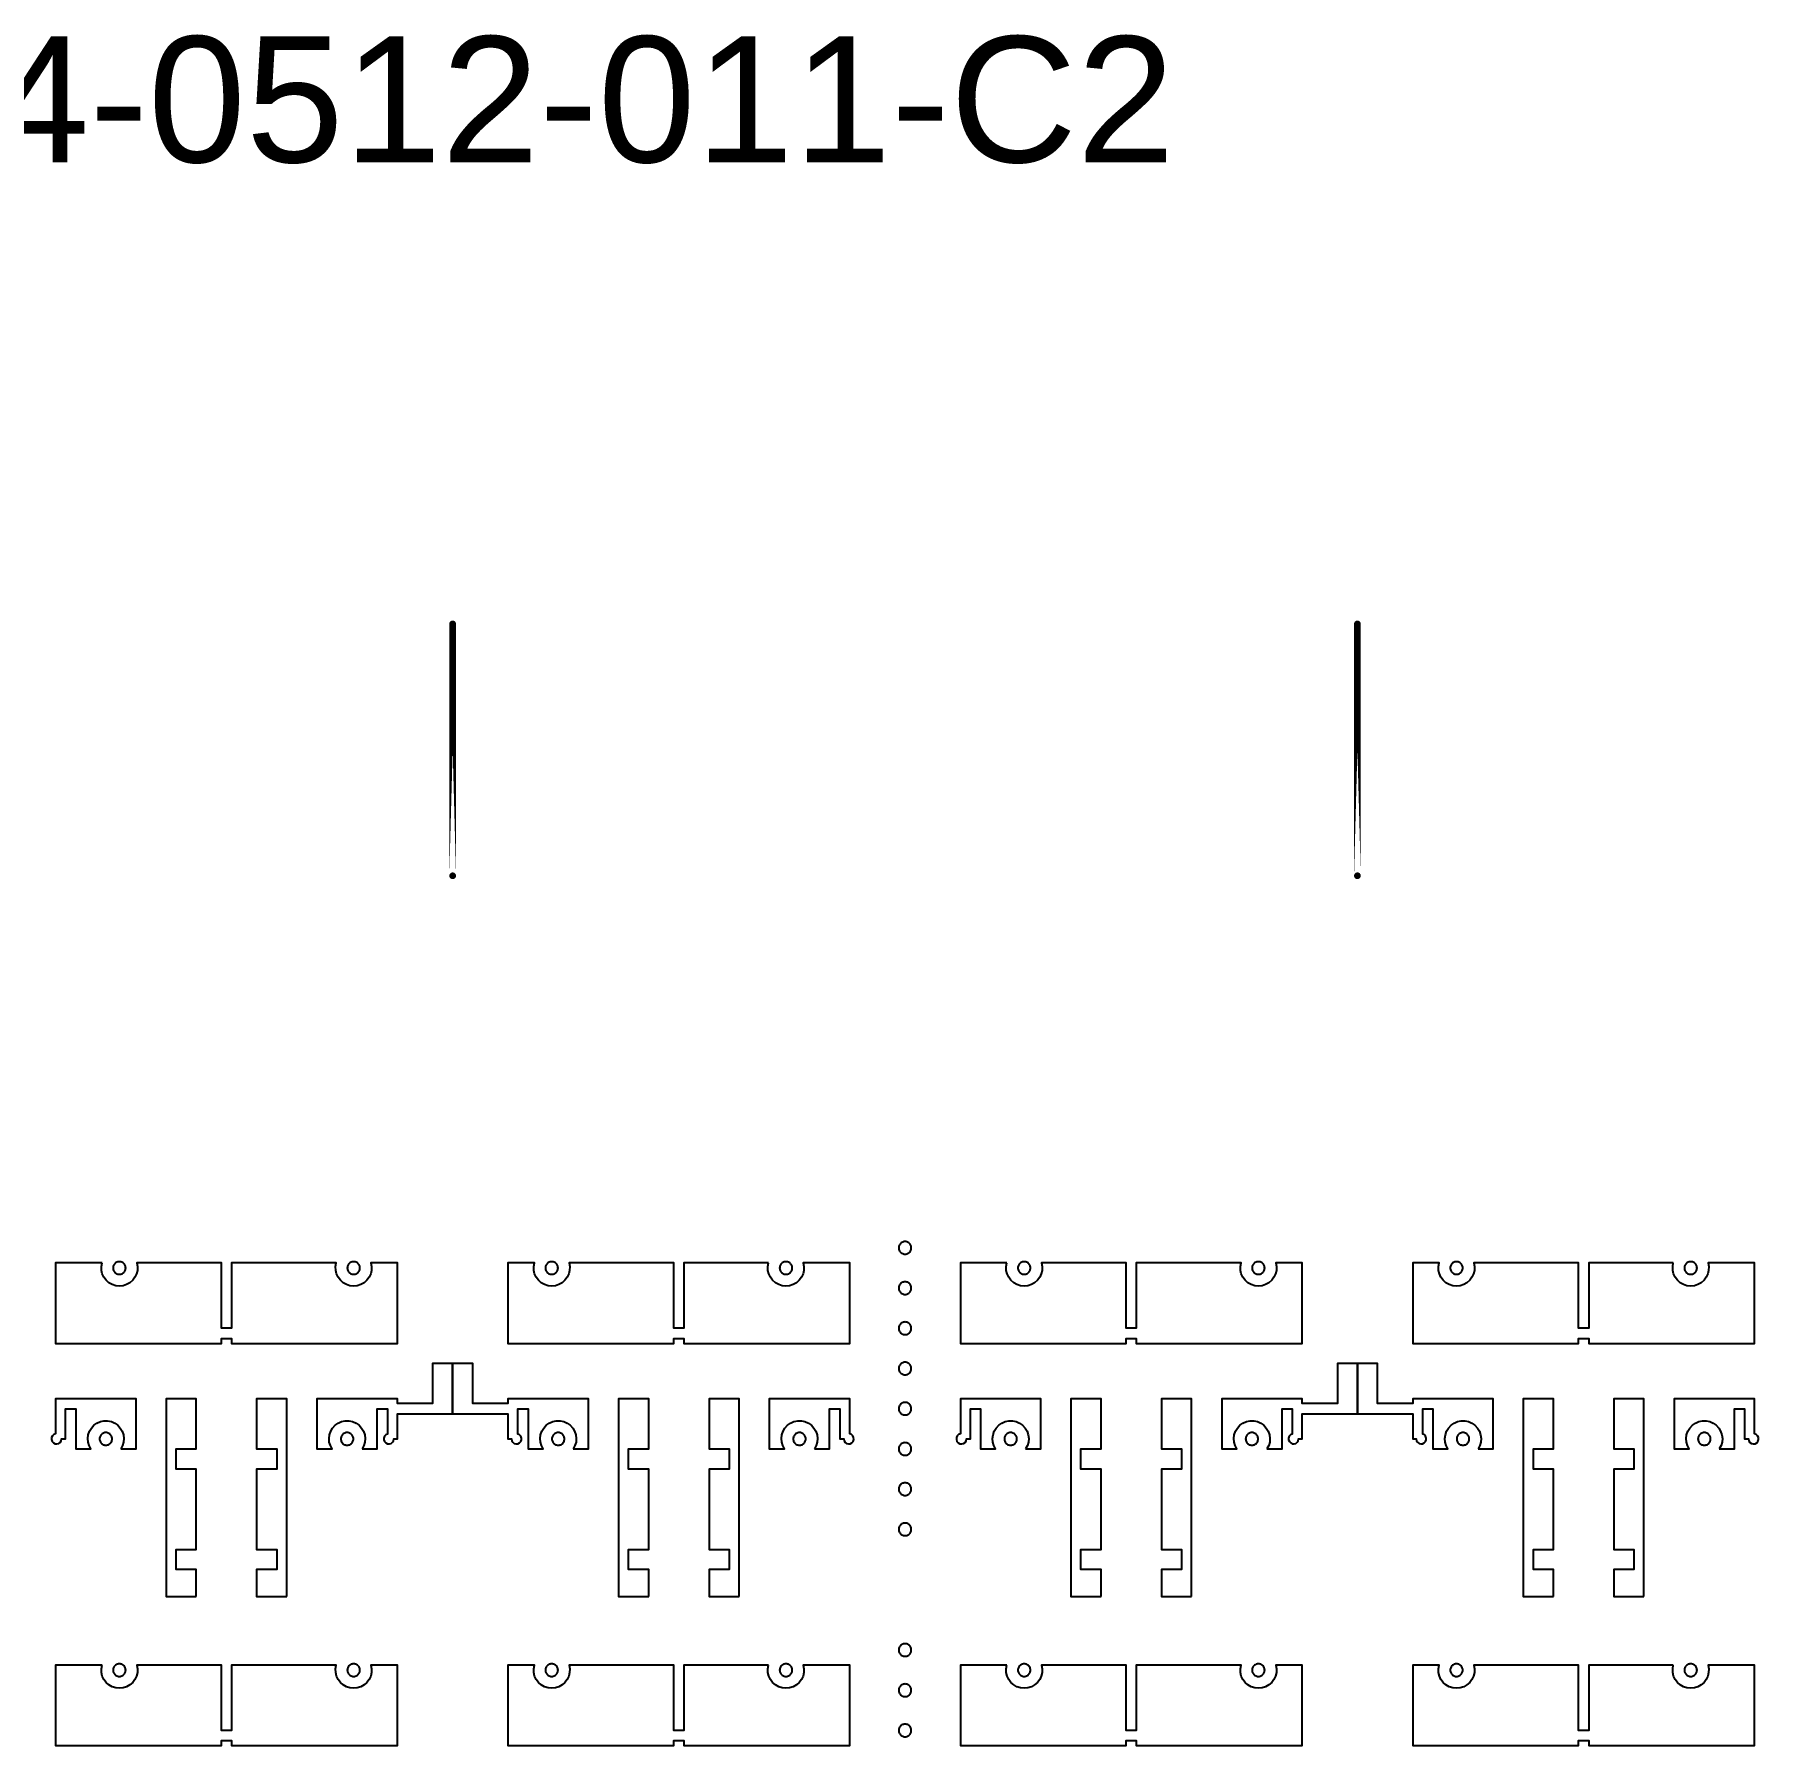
# Model space of a CAD drawing. Extents: x -100 to 100, y -100 to 100.
# Drawn here: x -4.98 to 15.56, y 50.84 to 71.22 of the extents above; entities that cross this region are included whole.
import ezdxf

# ---------------------------------------------------------------- set-up
doc = ezdxf.new("R2010")
doc.units = 0
doc.layers.get('0').update_dxf_attribs({"linetype": 'continuous'})
doc.layers.add('C2', color=7, linetype='continuous')
doc.styles.get("Standard").update_dxf_attribs({"font": 'ARIAL.TTF'})

# ---------------------------------------------------------------- blocks, each defined once
blk = doc.blocks.new('LDI_XFL94-0512-011_C2_B1')
at = {"layer": 'C2'}
for points in [[(5.389, -53.338), (5.379, -53.339), (5.37, -53.341), (5.361, -53.344), (5.352, -53.348), (5.344, -53.354), (5.336, -53.36), (5.33, -53.368), (5.324, -53.376), (5.32, -53.384), (5.317, -53.394), (5.315, -53.403), (5.314, -53.413), (5.315, -53.423), (5.317, -53.433), (5.32, -53.442), (5.324, -53.451), (5.33, -53.459), (5.336, -53.466), (5.344, -53.473), (5.352, -53.478), (5.361, -53.482), (5.37, -53.486), (5.379, -53.488), (5.389, -53.488), (5.399, -53.488), (5.409, -53.486), (5.418, -53.482), (5.427, -53.478), (5.435, -53.473), (5.442, -53.466), (5.449, -53.459), (5.454, -53.451), (5.459, -53.442), (5.462, -53.433), (5.464, -53.423), (5.464, -53.413), (5.464, -53.403), (5.462, -53.394), (5.459, -53.384), (5.454, -53.376), (5.449, -53.368), (5.442, -53.36), (5.435, -53.354), (5.427, -53.348), (5.418, -53.344), (5.409, -53.341), (5.399, -53.339), (5.389, -53.338)], [(-4.177, -53.593), (-4.731, -53.593), (-4.731, -54.551), (-2.754, -54.551), (-2.754, -54.491), (-2.635, -54.491), (-2.635, -54.551), (-0.659, -54.551), (-0.659, -53.593), (-0.973, -53.593), (-0.965, -53.636), (-0.966, -53.681), (-0.976, -53.724), (-0.995, -53.764), (-1.022, -53.799), (-1.055, -53.828), (-1.093, -53.85), (-1.136, -53.864), (-1.18, -53.868), (-1.224, -53.864), (-1.266, -53.85), (-1.304, -53.828), (-1.338, -53.799), (-1.364, -53.764), (-1.383, -53.724), (-1.393, -53.681), (-1.395, -53.636), (-1.387, -53.593), (-2.635, -53.593), (-2.635, -54.371), (-2.754, -54.371), (-2.754, -53.593), (-3.763, -53.593), (-3.755, -53.636), (-3.756, -53.681), (-3.767, -53.724), (-3.785, -53.764), (-3.812, -53.799), (-3.845, -53.828), (-3.884, -53.85), (-3.926, -53.864), (-3.97, -53.868), (-4.014, -53.864), (-4.056, -53.85), (-4.095, -53.828), (-4.128, -53.799), (-4.155, -53.764), (-4.174, -53.724), (-4.184, -53.681), (-4.185, -53.636), (-4.177, -53.593)], [(-3.97, -53.578), (-3.98, -53.578), (-3.989, -53.58), (-3.999, -53.583), (-4.008, -53.588), (-4.016, -53.593), (-4.023, -53.6), (-4.03, -53.607), (-4.035, -53.615), (-4.039, -53.624), (-4.043, -53.633), (-4.044, -53.643), (-4.045, -53.653), (-4.044, -53.662), (-4.043, -53.672), (-4.039, -53.681), (-4.035, -53.69), (-4.03, -53.698), (-4.023, -53.706), (-4.016, -53.712), (-4.008, -53.718), (-3.999, -53.722), (-3.989, -53.725), (-3.98, -53.727), (-3.97, -53.728), (-3.96, -53.727), (-3.951, -53.725), (-3.941, -53.722), (-3.933, -53.718), (-3.924, -53.712), (-3.917, -53.706), (-3.911, -53.698), (-3.905, -53.69), (-3.901, -53.681), (-3.898, -53.672), (-3.896, -53.662), (-3.895, -53.653), (-3.896, -53.643), (-3.898, -53.633), (-3.901, -53.624), (-3.905, -53.615), (-3.911, -53.607), (-3.917, -53.6), (-3.924, -53.593), (-3.933, -53.588), (-3.941, -53.583), (-3.951, -53.58), (-3.96, -53.578), (-3.97, -53.578)], [(-1.18, -53.578), (-1.189, -53.578), (-1.199, -53.58), (-1.208, -53.583), (-1.217, -53.588), (-1.225, -53.593), (-1.233, -53.6), (-1.239, -53.607), (-1.245, -53.615), (-1.249, -53.624), (-1.252, -53.633), (-1.254, -53.643), (-1.255, -53.653), (-1.254, -53.662), (-1.252, -53.672), (-1.249, -53.681), (-1.245, -53.69), (-1.239, -53.698), (-1.233, -53.706), (-1.225, -53.712), (-1.217, -53.718), (-1.208, -53.722), (-1.199, -53.725), (-1.189, -53.727), (-1.18, -53.728), (-1.17, -53.727), (-1.16, -53.725), (-1.151, -53.722), (-1.142, -53.718), (-1.134, -53.712), (-1.127, -53.706), (-1.12, -53.698), (-1.115, -53.69), (-1.11, -53.681), (-1.107, -53.672), (-1.105, -53.662), (-1.105, -53.653), (-1.105, -53.643), (-1.107, -53.633), (-1.11, -53.624), (-1.115, -53.615), (-1.12, -53.607), (-1.127, -53.6), (-1.134, -53.593), (-1.142, -53.588), (-1.151, -53.583), (-1.16, -53.58), (-1.17, -53.578), (-1.18, -53.578)], [(3.763, -53.593), (2.754, -53.593), (2.754, -54.371), (2.635, -54.371), (2.635, -53.593), (1.387, -53.593), (1.395, -53.636), (1.393, -53.681), (1.383, -53.724), (1.364, -53.764), (1.338, -53.799), (1.304, -53.828), (1.266, -53.85), (1.224, -53.864), (1.18, -53.868), (1.136, -53.864), (1.093, -53.85), (1.055, -53.828), (1.022, -53.799), (0.995, -53.764), (0.976, -53.724), (0.966, -53.681), (0.965, -53.636), (0.973, -53.593), (0.659, -53.593), (0.659, -54.551), (2.635, -54.551), (2.635, -54.491), (2.754, -54.491), (2.754, -54.551), (4.731, -54.551), (4.731, -53.593), (4.177, -53.593), (4.185, -53.636), (4.184, -53.681), (4.174, -53.724), (4.155, -53.764), (4.128, -53.799), (4.095, -53.828), (4.056, -53.85), (4.014, -53.864), (3.97, -53.868), (3.926, -53.864), (3.884, -53.85), (3.845, -53.828), (3.812, -53.799), (3.785, -53.764), (3.767, -53.724), (3.756, -53.681), (3.755, -53.636), (3.763, -53.593)], [(1.18, -53.578), (1.17, -53.578), (1.16, -53.58), (1.151, -53.583), (1.142, -53.588), (1.134, -53.593), (1.127, -53.6), (1.12, -53.607), (1.115, -53.615), (1.11, -53.624), (1.107, -53.633), (1.105, -53.643), (1.105, -53.653), (1.105, -53.662), (1.107, -53.672), (1.11, -53.681), (1.115, -53.69), (1.12, -53.698), (1.127, -53.706), (1.134, -53.712), (1.142, -53.718), (1.151, -53.722), (1.16, -53.725), (1.17, -53.727), (1.18, -53.728), (1.189, -53.727), (1.199, -53.725), (1.208, -53.722), (1.217, -53.718), (1.225, -53.712), (1.233, -53.706), (1.239, -53.698), (1.245, -53.69), (1.249, -53.681), (1.252, -53.672), (1.254, -53.662), (1.255, -53.653), (1.254, -53.643), (1.252, -53.633), (1.249, -53.624), (1.245, -53.615), (1.239, -53.607), (1.233, -53.6), (1.225, -53.593), (1.217, -53.588), (1.208, -53.583), (1.199, -53.58), (1.189, -53.578), (1.18, -53.578)], [(3.97, -53.578), (3.96, -53.578), (3.951, -53.58), (3.941, -53.583), (3.933, -53.588), (3.924, -53.593), (3.917, -53.6), (3.911, -53.607), (3.905, -53.615), (3.901, -53.624), (3.898, -53.633), (3.896, -53.643), (3.895, -53.653), (3.896, -53.662), (3.898, -53.672), (3.901, -53.681), (3.905, -53.69), (3.911, -53.698), (3.917, -53.706), (3.924, -53.712), (3.933, -53.718), (3.941, -53.722), (3.951, -53.725), (3.96, -53.727), (3.97, -53.728), (3.98, -53.727), (3.989, -53.725), (3.999, -53.722), (4.008, -53.718), (4.016, -53.712), (4.023, -53.706), (4.03, -53.698), (4.035, -53.69), (4.039, -53.681), (4.043, -53.672), (4.044, -53.662), (4.045, -53.653), (4.044, -53.643), (4.043, -53.633), (4.039, -53.624), (4.035, -53.615), (4.03, -53.607), (4.023, -53.6), (4.016, -53.593), (4.008, -53.588), (3.999, -53.583), (3.989, -53.58), (3.98, -53.578), (3.97, -53.578)], [(6.601, -53.593), (6.048, -53.593), (6.048, -54.551), (8.024, -54.551), (8.024, -54.491), (8.144, -54.491), (8.144, -54.551), (10.12, -54.551), (10.12, -53.593), (9.806, -53.593), (9.814, -53.636), (9.813, -53.681), (9.802, -53.724), (9.784, -53.764), (9.757, -53.799), (9.724, -53.828), (9.685, -53.85), (9.643, -53.864), (9.599, -53.868), (9.555, -53.864), (9.513, -53.85), (9.474, -53.828), (9.441, -53.799), (9.414, -53.764), (9.395, -53.724), (9.385, -53.681), (9.384, -53.636), (9.392, -53.593), (8.144, -53.593), (8.144, -54.371), (8.024, -54.371), (8.024, -53.593), (7.015, -53.593), (7.023, -53.636), (7.022, -53.681), (7.012, -53.724), (6.993, -53.764), (6.966, -53.799), (6.933, -53.828), (6.895, -53.85), (6.852, -53.864), (6.808, -53.868), (6.764, -53.864), (6.722, -53.85), (6.684, -53.828), (6.65, -53.799), (6.624, -53.764), (6.605, -53.724), (6.595, -53.681), (6.593, -53.636), (6.601, -53.593)], [(6.808, -53.578), (6.799, -53.578), (6.789, -53.58), (6.78, -53.583), (6.771, -53.588), (6.763, -53.593), (6.755, -53.6), (6.749, -53.607), (6.743, -53.615), (6.739, -53.624), (6.736, -53.633), (6.734, -53.643), (6.733, -53.653), (6.734, -53.662), (6.736, -53.672), (6.739, -53.681), (6.743, -53.69), (6.749, -53.698), (6.755, -53.706), (6.763, -53.712), (6.771, -53.718), (6.78, -53.722), (6.789, -53.725), (6.799, -53.727), (6.808, -53.728), (6.818, -53.727), (6.828, -53.725), (6.837, -53.722), (6.846, -53.718), (6.854, -53.712), (6.861, -53.706), (6.868, -53.698), (6.873, -53.69), (6.878, -53.681), (6.881, -53.672), (6.883, -53.662), (6.883, -53.653), (6.883, -53.643), (6.881, -53.633), (6.878, -53.624), (6.873, -53.615), (6.868, -53.607), (6.861, -53.6), (6.854, -53.593), (6.846, -53.588), (6.837, -53.583), (6.828, -53.58), (6.818, -53.578), (6.808, -53.578)], [(9.599, -53.578), (9.589, -53.578), (9.579, -53.58), (9.57, -53.583), (9.561, -53.588), (9.553, -53.593), (9.546, -53.6), (9.539, -53.607), (9.534, -53.615), (9.53, -53.624), (9.526, -53.633), (9.524, -53.643), (9.524, -53.653), (9.524, -53.662), (9.526, -53.672), (9.53, -53.681), (9.534, -53.69), (9.539, -53.698), (9.546, -53.706), (9.553, -53.712), (9.561, -53.718), (9.57, -53.722), (9.579, -53.725), (9.589, -53.727), (9.599, -53.728), (9.609, -53.727), (9.618, -53.725), (9.628, -53.722), (9.636, -53.718), (9.644, -53.712), (9.652, -53.706), (9.658, -53.698), (9.664, -53.69), (9.668, -53.681), (9.671, -53.672), (9.673, -53.662), (9.674, -53.653), (9.673, -53.643), (9.671, -53.633), (9.668, -53.624), (9.664, -53.615), (9.658, -53.607), (9.652, -53.6), (9.644, -53.593), (9.636, -53.588), (9.628, -53.583), (9.618, -53.58), (9.609, -53.578), (9.599, -53.578)], [(14.541, -53.593), (13.533, -53.593), (13.533, -54.371), (13.413, -54.371), (13.413, -53.593), (12.165, -53.593), (12.173, -53.636), (12.172, -53.681), (12.162, -53.724), (12.143, -53.764), (12.116, -53.799), (12.083, -53.828), (12.044, -53.85), (12.002, -53.864), (11.958, -53.868), (11.914, -53.864), (11.872, -53.85), (11.833, -53.828), (11.8, -53.799), (11.773, -53.764), (11.755, -53.724), (11.744, -53.681), (11.743, -53.636), (11.751, -53.593), (11.437, -53.593), (11.437, -54.551), (13.413, -54.551), (13.413, -54.491), (13.533, -54.491), (13.533, -54.551), (15.509, -54.551), (15.509, -53.593), (14.956, -53.593), (14.963, -53.636), (14.962, -53.681), (14.952, -53.724), (14.933, -53.764), (14.907, -53.799), (14.873, -53.828), (14.835, -53.85), (14.793, -53.864), (14.749, -53.868), (14.704, -53.864), (14.662, -53.85), (14.624, -53.828), (14.59, -53.799), (14.564, -53.764), (14.545, -53.724), (14.535, -53.681), (14.534, -53.636), (14.541, -53.593)], [(11.958, -53.578), (11.948, -53.578), (11.939, -53.58), (11.929, -53.583), (11.921, -53.588), (11.912, -53.593), (11.905, -53.6), (11.899, -53.607), (11.893, -53.615), (11.889, -53.624), (11.886, -53.633), (11.884, -53.643), (11.883, -53.653), (11.884, -53.662), (11.886, -53.672), (11.889, -53.681), (11.893, -53.69), (11.899, -53.698), (11.905, -53.706), (11.912, -53.712), (11.921, -53.718), (11.929, -53.722), (11.939, -53.725), (11.948, -53.727), (11.958, -53.728), (11.968, -53.727), (11.977, -53.725), (11.987, -53.722), (11.996, -53.718), (12.004, -53.712), (12.011, -53.706), (12.018, -53.698), (12.023, -53.69), (12.027, -53.681), (12.031, -53.672), (12.032, -53.662), (12.033, -53.653), (12.032, -53.643), (12.031, -53.633), (12.027, -53.624), (12.023, -53.615), (12.018, -53.607), (12.011, -53.6), (12.004, -53.593), (11.996, -53.588), (11.987, -53.583), (11.977, -53.58), (11.968, -53.578), (11.958, -53.578)], [(14.749, -53.578), (14.739, -53.578), (14.729, -53.58), (14.72, -53.583), (14.711, -53.588), (14.703, -53.593), (14.695, -53.6), (14.689, -53.607), (14.684, -53.615), (14.679, -53.624), (14.676, -53.633), (14.674, -53.643), (14.674, -53.653), (14.674, -53.662), (14.676, -53.672), (14.679, -53.681), (14.684, -53.69), (14.689, -53.698), (14.695, -53.706), (14.703, -53.712), (14.711, -53.718), (14.72, -53.722), (14.729, -53.725), (14.739, -53.727), (14.749, -53.728), (14.758, -53.727), (14.768, -53.725), (14.777, -53.722), (14.786, -53.718), (14.794, -53.712), (14.802, -53.706), (14.808, -53.698), (14.813, -53.69), (14.818, -53.681), (14.821, -53.672), (14.823, -53.662), (14.824, -53.653), (14.823, -53.643), (14.821, -53.633), (14.818, -53.624), (14.813, -53.615), (14.808, -53.607), (14.802, -53.6), (14.794, -53.593), (14.786, -53.588), (14.777, -53.583), (14.768, -53.58), (14.758, -53.578), (14.749, -53.578)], [(5.389, -53.817), (5.379, -53.818), (5.37, -53.82), (5.361, -53.823), (5.352, -53.827), (5.344, -53.833), (5.336, -53.839), (5.33, -53.847), (5.324, -53.855), (5.32, -53.864), (5.317, -53.873), (5.315, -53.882), (5.314, -53.892), (5.315, -53.902), (5.317, -53.912), (5.32, -53.921), (5.324, -53.93), (5.33, -53.938), (5.336, -53.945), (5.344, -53.952), (5.352, -53.957), (5.361, -53.962), (5.37, -53.965), (5.379, -53.967), (5.389, -53.967), (5.399, -53.967), (5.409, -53.965), (5.418, -53.962), (5.427, -53.957), (5.435, -53.952), (5.442, -53.945), (5.449, -53.938), (5.454, -53.93), (5.459, -53.921), (5.462, -53.912), (5.464, -53.902), (5.464, -53.892), (5.464, -53.882), (5.462, -53.873), (5.459, -53.864), (5.454, -53.855), (5.449, -53.847), (5.442, -53.839), (5.435, -53.833), (5.427, -53.827), (5.418, -53.823), (5.409, -53.82), (5.399, -53.818), (5.389, -53.817)], [(5.389, -54.296), (5.379, -54.297), (5.37, -54.299), (5.361, -54.302), (5.352, -54.306), (5.344, -54.312), (5.336, -54.318), (5.33, -54.326), (5.324, -54.334), (5.32, -54.343), (5.317, -54.352), (5.315, -54.361), (5.314, -54.371), (5.315, -54.381), (5.317, -54.391), (5.32, -54.4), (5.324, -54.409), (5.33, -54.417), (5.336, -54.424), (5.344, -54.431), (5.352, -54.436), (5.361, -54.441), (5.37, -54.444), (5.379, -54.446), (5.389, -54.446), (5.399, -54.446), (5.409, -54.444), (5.418, -54.441), (5.427, -54.436), (5.435, -54.431), (5.442, -54.424), (5.449, -54.417), (5.454, -54.409), (5.459, -54.4), (5.462, -54.391), (5.464, -54.381), (5.464, -54.371), (5.464, -54.361), (5.462, -54.352), (5.459, -54.343), (5.454, -54.334), (5.449, -54.326), (5.442, -54.318), (5.435, -54.312), (5.427, -54.306), (5.418, -54.302), (5.409, -54.299), (5.399, -54.297), (5.389, -54.296)], [(-1.078, -55.808), (-0.898, -55.808), (-0.898, -55.329), (-0.778, -55.329), (-0.778, -55.632), (-0.798, -55.642), (-0.812, -55.658), (-0.82, -55.679), (-0.819, -55.701), (-0.811, -55.721), (-0.796, -55.737), (-0.776, -55.746), (-0.754, -55.748), (-0.733, -55.742), (-0.716, -55.729), (-0.705, -55.71), (-0.701, -55.689), (-0.659, -55.689), (-0.659, -55.389), (0, -55.389), (0, -54.79), (-0.24, -54.79), (-0.24, -55.269), (-0.659, -55.269), (-0.659, -55.21), (-1.617, -55.21), (-1.617, -55.808), (-1.437, -55.808), (-1.457, -55.769), (-1.47, -55.727), (-1.473, -55.683), (-1.467, -55.639), (-1.453, -55.597), (-1.43, -55.559), (-1.4, -55.527), (-1.364, -55.501), (-1.323, -55.483), (-1.28, -55.474), (-1.235, -55.474), (-1.192, -55.483), (-1.151, -55.501), (-1.115, -55.527), (-1.085, -55.559), (-1.062, -55.597), (-1.048, -55.639), (-1.042, -55.683), (-1.045, -55.727), (-1.058, -55.769), (-1.078, -55.808)], [(1.437, -55.808), (1.617, -55.808), (1.617, -55.21), (0.659, -55.21), (0.659, -55.269), (0.24, -55.269), (0.24, -54.79), (0, -54.79), (0, -55.389), (0.659, -55.389), (0.659, -55.689), (0.701, -55.689), (0.705, -55.71), (0.716, -55.729), (0.733, -55.742), (0.754, -55.748), (0.776, -55.746), (0.796, -55.737), (0.811, -55.721), (0.819, -55.701), (0.82, -55.679), (0.812, -55.658), (0.798, -55.642), (0.778, -55.632), (0.778, -55.329), (0.898, -55.329), (0.898, -55.808), (1.078, -55.808), (1.058, -55.769), (1.045, -55.727), (1.042, -55.683), (1.048, -55.639), (1.062, -55.597), (1.085, -55.559), (1.115, -55.527), (1.151, -55.501), (1.192, -55.483), (1.235, -55.474), (1.28, -55.474), (1.323, -55.483), (1.364, -55.501), (1.4, -55.527), (1.43, -55.559), (1.453, -55.597), (1.467, -55.639), (1.473, -55.683), (1.47, -55.727), (1.457, -55.769), (1.437, -55.808)], [(5.389, -54.775), (5.379, -54.776), (5.37, -54.778), (5.361, -54.781), (5.352, -54.785), (5.344, -54.791), (5.336, -54.797), (5.33, -54.805), (5.324, -54.813), (5.32, -54.822), (5.317, -54.831), (5.315, -54.841), (5.314, -54.85), (5.315, -54.86), (5.317, -54.87), (5.32, -54.879), (5.324, -54.888), (5.33, -54.896), (5.336, -54.903), (5.344, -54.91), (5.352, -54.915), (5.361, -54.92), (5.37, -54.923), (5.379, -54.925), (5.389, -54.925), (5.399, -54.925), (5.409, -54.923), (5.418, -54.92), (5.427, -54.915), (5.435, -54.91), (5.442, -54.903), (5.449, -54.896), (5.454, -54.888), (5.459, -54.879), (5.462, -54.87), (5.464, -54.86), (5.464, -54.85), (5.464, -54.841), (5.462, -54.831), (5.459, -54.822), (5.454, -54.813), (5.449, -54.805), (5.442, -54.797), (5.435, -54.791), (5.427, -54.785), (5.418, -54.781), (5.409, -54.778), (5.399, -54.776), (5.389, -54.775)], [(9.7, -55.808), (9.88, -55.808), (9.88, -55.329), (10, -55.329), (10, -55.632), (9.981, -55.642), (9.966, -55.658), (9.959, -55.679), (9.959, -55.701), (9.968, -55.721), (9.983, -55.737), (10.002, -55.746), (10.024, -55.748), (10.045, -55.742), (10.062, -55.729), (10.074, -55.71), (10.078, -55.689), (10.12, -55.689), (10.12, -55.389), (10.778, -55.389), (10.778, -54.79), (10.539, -54.79), (10.539, -55.269), (10.12, -55.269), (10.12, -55.21), (9.162, -55.21), (9.162, -55.808), (9.342, -55.808), (9.321, -55.769), (9.309, -55.727), (9.305, -55.683), (9.311, -55.639), (9.326, -55.597), (9.349, -55.559), (9.379, -55.527), (9.415, -55.501), (9.455, -55.483), (9.499, -55.474), (9.543, -55.474), (9.586, -55.483), (9.627, -55.501), (9.663, -55.527), (9.693, -55.559), (9.716, -55.597), (9.731, -55.639), (9.736, -55.683), (9.733, -55.727), (9.721, -55.769), (9.7, -55.808)], [(12.215, -55.808), (12.395, -55.808), (12.395, -55.21), (11.437, -55.21), (11.437, -55.269), (11.018, -55.269), (11.018, -54.79), (10.778, -54.79), (10.778, -55.389), (11.437, -55.389), (11.437, -55.689), (11.479, -55.689), (11.483, -55.71), (11.494, -55.729), (11.512, -55.742), (11.533, -55.748), (11.555, -55.746), (11.574, -55.737), (11.589, -55.721), (11.598, -55.701), (11.598, -55.679), (11.591, -55.658), (11.576, -55.642), (11.557, -55.632), (11.557, -55.329), (11.677, -55.329), (11.677, -55.808), (11.857, -55.808), (11.836, -55.769), (11.824, -55.727), (11.82, -55.683), (11.826, -55.639), (11.841, -55.597), (11.864, -55.559), (11.894, -55.527), (11.93, -55.501), (11.97, -55.483), (12.014, -55.474), (12.058, -55.474), (12.101, -55.483), (12.142, -55.501), (12.178, -55.527), (12.208, -55.559), (12.231, -55.597), (12.246, -55.639), (12.251, -55.683), (12.248, -55.727), (12.236, -55.769), (12.215, -55.808)], [(-3.952, -55.808), (-3.772, -55.808), (-3.772, -55.21), (-4.731, -55.21), (-4.731, -55.63), (-4.751, -55.638), (-4.767, -55.654), (-4.777, -55.674), (-4.778, -55.697), (-4.771, -55.718), (-4.756, -55.735), (-4.737, -55.746), (-4.715, -55.748), (-4.693, -55.743), (-4.675, -55.73), (-4.663, -55.711), (-4.659, -55.689), (-4.611, -55.689), (-4.611, -55.329), (-4.491, -55.329), (-4.491, -55.808), (-4.311, -55.808), (-4.332, -55.769), (-4.344, -55.727), (-4.347, -55.683), (-4.341, -55.639), (-4.327, -55.597), (-4.304, -55.559), (-4.274, -55.527), (-4.238, -55.501), (-4.197, -55.483), (-4.154, -55.474), (-4.11, -55.474), (-4.066, -55.483), (-4.026, -55.501), (-3.99, -55.527), (-3.959, -55.559), (-3.937, -55.597), (-3.922, -55.639), (-3.916, -55.683), (-3.92, -55.727), (-3.932, -55.769), (-3.952, -55.808)], [(-3.054, -57.565), (-3.054, -57.246), (-3.293, -57.246), (-3.293, -57.006), (-3.054, -57.006), (-3.054, -56.048), (-3.293, -56.048), (-3.293, -55.808), (-3.054, -55.808), (-3.054, -55.21), (-3.413, -55.21), (-3.413, -57.565), (-3.054, -57.565)], [(-1.976, -57.565), (-1.976, -55.21), (-2.335, -55.21), (-2.335, -55.808), (-2.096, -55.808), (-2.096, -56.048), (-2.335, -56.048), (-2.335, -57.006), (-2.096, -57.006), (-2.096, -57.246), (-2.335, -57.246), (-2.335, -57.565), (-1.976, -57.565)], [(2.335, -57.565), (2.335, -57.246), (2.096, -57.246), (2.096, -57.006), (2.335, -57.006), (2.335, -56.048), (2.096, -56.048), (2.096, -55.808), (2.335, -55.808), (2.335, -55.21), (1.976, -55.21), (1.976, -57.565), (2.335, -57.565)], [(3.413, -57.565), (3.413, -55.21), (3.054, -55.21), (3.054, -55.808), (3.293, -55.808), (3.293, -56.048), (3.054, -56.048), (3.054, -57.006), (3.293, -57.006), (3.293, -57.246), (3.054, -57.246), (3.054, -57.565), (3.413, -57.565)], [(4.311, -55.808), (4.491, -55.808), (4.491, -55.329), (4.611, -55.329), (4.611, -55.689), (4.659, -55.689), (4.663, -55.711), (4.675, -55.73), (4.693, -55.743), (4.715, -55.748), (4.737, -55.746), (4.756, -55.735), (4.771, -55.718), (4.778, -55.697), (4.777, -55.674), (4.767, -55.654), (4.751, -55.638), (4.731, -55.63), (4.731, -55.21), (3.772, -55.21), (3.772, -55.808), (3.952, -55.808), (3.932, -55.769), (3.92, -55.727), (3.916, -55.683), (3.922, -55.639), (3.937, -55.597), (3.959, -55.559), (3.99, -55.527), (4.026, -55.501), (4.066, -55.483), (4.11, -55.474), (4.154, -55.474), (4.197, -55.483), (4.238, -55.501), (4.274, -55.527), (4.304, -55.559), (4.327, -55.597), (4.341, -55.639), (4.347, -55.683), (4.344, -55.727), (4.332, -55.769), (4.311, -55.808)], [(6.826, -55.808), (7.006, -55.808), (7.006, -55.21), (6.048, -55.21), (6.048, -55.63), (6.027, -55.638), (6.011, -55.654), (6.002, -55.674), (6.001, -55.697), (6.008, -55.718), (6.022, -55.735), (6.042, -55.746), (6.064, -55.748), (6.086, -55.743), (6.104, -55.73), (6.116, -55.711), (6.12, -55.689), (6.168, -55.689), (6.168, -55.329), (6.287, -55.329), (6.287, -55.808), (6.467, -55.808), (6.447, -55.769), (6.435, -55.727), (6.431, -55.683), (6.437, -55.639), (6.452, -55.597), (6.474, -55.559), (6.505, -55.527), (6.541, -55.501), (6.581, -55.483), (6.625, -55.474), (6.669, -55.474), (6.712, -55.483), (6.753, -55.501), (6.789, -55.527), (6.819, -55.559), (6.842, -55.597), (6.856, -55.639), (6.862, -55.683), (6.859, -55.727), (6.847, -55.769), (6.826, -55.808)], [(7.725, -57.565), (7.725, -57.246), (7.485, -57.246), (7.485, -57.006), (7.725, -57.006), (7.725, -56.048), (7.485, -56.048), (7.485, -55.808), (7.725, -55.808), (7.725, -55.21), (7.365, -55.21), (7.365, -57.565), (7.725, -57.565)], [(8.802, -57.565), (8.802, -55.21), (8.443, -55.21), (8.443, -55.808), (8.683, -55.808), (8.683, -56.048), (8.443, -56.048), (8.443, -57.006), (8.683, -57.006), (8.683, -57.246), (8.443, -57.246), (8.443, -57.565), (8.802, -57.565)], [(13.114, -57.565), (13.114, -57.246), (12.874, -57.246), (12.874, -57.006), (13.114, -57.006), (13.114, -56.048), (12.874, -56.048), (12.874, -55.808), (13.114, -55.808), (13.114, -55.21), (12.754, -55.21), (12.754, -57.565), (13.114, -57.565)], [(14.192, -57.565), (14.192, -55.21), (13.832, -55.21), (13.832, -55.808), (14.072, -55.808), (14.072, -56.048), (13.832, -56.048), (13.832, -57.006), (14.072, -57.006), (14.072, -57.246), (13.832, -57.246), (13.832, -57.565), (14.192, -57.565)], [(15.089, -55.808), (15.269, -55.808), (15.269, -55.329), (15.389, -55.329), (15.389, -55.689), (15.437, -55.689), (15.441, -55.711), (15.453, -55.73), (15.471, -55.743), (15.493, -55.748), (15.515, -55.746), (15.535, -55.735), (15.549, -55.718), (15.556, -55.697), (15.555, -55.674), (15.546, -55.654), (15.53, -55.638), (15.509, -55.63), (15.509, -55.21), (14.551, -55.21), (14.551, -55.808), (14.731, -55.808), (14.71, -55.769), (14.698, -55.727), (14.695, -55.683), (14.7, -55.639), (14.715, -55.597), (14.738, -55.559), (14.768, -55.527), (14.804, -55.501), (14.845, -55.483), (14.888, -55.474), (14.932, -55.474), (14.976, -55.483), (15.016, -55.501), (15.052, -55.527), (15.082, -55.559), (15.105, -55.597), (15.12, -55.639), (15.126, -55.683), (15.122, -55.727), (15.11, -55.769), (15.089, -55.808)], [(5.389, -55.254), (5.379, -55.255), (5.37, -55.257), (5.361, -55.26), (5.352, -55.264), (5.344, -55.27), (5.336, -55.276), (5.33, -55.284), (5.324, -55.292), (5.32, -55.301), (5.317, -55.31), (5.315, -55.32), (5.314, -55.329), (5.315, -55.339), (5.317, -55.349), (5.32, -55.358), (5.324, -55.367), (5.33, -55.375), (5.336, -55.382), (5.344, -55.389), (5.352, -55.394), (5.361, -55.399), (5.37, -55.402), (5.379, -55.404), (5.389, -55.404), (5.399, -55.404), (5.409, -55.402), (5.418, -55.399), (5.427, -55.394), (5.435, -55.389), (5.442, -55.382), (5.449, -55.375), (5.454, -55.367), (5.459, -55.358), (5.462, -55.349), (5.464, -55.339), (5.464, -55.329), (5.464, -55.32), (5.462, -55.31), (5.459, -55.301), (5.454, -55.292), (5.449, -55.284), (5.442, -55.276), (5.435, -55.27), (5.427, -55.264), (5.418, -55.26), (5.409, -55.257), (5.399, -55.255), (5.389, -55.254)], [(-4.132, -55.614), (-4.142, -55.614), (-4.151, -55.616), (-4.16, -55.619), (-4.169, -55.624), (-4.177, -55.629), (-4.185, -55.636), (-4.191, -55.643), (-4.197, -55.651), (-4.201, -55.66), (-4.204, -55.669), (-4.206, -55.679), (-4.207, -55.689), (-4.206, -55.698), (-4.204, -55.708), (-4.201, -55.717), (-4.197, -55.726), (-4.191, -55.734), (-4.185, -55.742), (-4.177, -55.748), (-4.169, -55.754), (-4.16, -55.758), (-4.151, -55.761), (-4.142, -55.763), (-4.132, -55.764), (-4.122, -55.763), (-4.112, -55.761), (-4.103, -55.758), (-4.094, -55.754), (-4.086, -55.748), (-4.079, -55.742), (-4.072, -55.734), (-4.067, -55.726), (-4.062, -55.717), (-4.059, -55.708), (-4.057, -55.698), (-4.057, -55.689), (-4.057, -55.679), (-4.059, -55.669), (-4.062, -55.66), (-4.067, -55.651), (-4.072, -55.643), (-4.079, -55.636), (-4.086, -55.629), (-4.094, -55.624), (-4.103, -55.619), (-4.112, -55.616), (-4.122, -55.614), (-4.132, -55.614)], [(-1.257, -55.614), (-1.267, -55.614), (-1.277, -55.616), (-1.286, -55.619), (-1.295, -55.624), (-1.303, -55.629), (-1.311, -55.636), (-1.317, -55.643), (-1.322, -55.651), (-1.327, -55.66), (-1.33, -55.669), (-1.332, -55.679), (-1.332, -55.689), (-1.332, -55.698), (-1.33, -55.708), (-1.327, -55.717), (-1.322, -55.726), (-1.317, -55.734), (-1.311, -55.742), (-1.303, -55.748), (-1.295, -55.754), (-1.286, -55.758), (-1.277, -55.761), (-1.267, -55.763), (-1.257, -55.764), (-1.248, -55.763), (-1.238, -55.761), (-1.229, -55.758), (-1.22, -55.754), (-1.212, -55.748), (-1.204, -55.742), (-1.198, -55.734), (-1.193, -55.726), (-1.188, -55.717), (-1.185, -55.708), (-1.183, -55.698), (-1.182, -55.689), (-1.183, -55.679), (-1.185, -55.669), (-1.188, -55.66), (-1.193, -55.651), (-1.198, -55.643), (-1.204, -55.636), (-1.212, -55.629), (-1.22, -55.624), (-1.229, -55.619), (-1.238, -55.616), (-1.248, -55.614), (-1.257, -55.614)], [(1.257, -55.614), (1.248, -55.614), (1.238, -55.616), (1.229, -55.619), (1.22, -55.624), (1.212, -55.629), (1.204, -55.636), (1.198, -55.643), (1.193, -55.651), (1.188, -55.66), (1.185, -55.669), (1.183, -55.679), (1.182, -55.689), (1.183, -55.698), (1.185, -55.708), (1.188, -55.717), (1.193, -55.726), (1.198, -55.734), (1.204, -55.742), (1.212, -55.748), (1.22, -55.754), (1.229, -55.758), (1.238, -55.761), (1.248, -55.763), (1.257, -55.764), (1.267, -55.763), (1.277, -55.761), (1.286, -55.758), (1.295, -55.754), (1.303, -55.748), (1.311, -55.742), (1.317, -55.734), (1.322, -55.726), (1.327, -55.717), (1.33, -55.708), (1.332, -55.698), (1.332, -55.689), (1.332, -55.679), (1.33, -55.669), (1.327, -55.66), (1.322, -55.651), (1.317, -55.643), (1.311, -55.636), (1.303, -55.629), (1.295, -55.624), (1.286, -55.619), (1.277, -55.616), (1.267, -55.614), (1.257, -55.614)], [(4.132, -55.614), (4.122, -55.614), (4.112, -55.616), (4.103, -55.619), (4.094, -55.624), (4.086, -55.629), (4.079, -55.636), (4.072, -55.643), (4.067, -55.651), (4.062, -55.66), (4.059, -55.669), (4.057, -55.679), (4.057, -55.689), (4.057, -55.698), (4.059, -55.708), (4.062, -55.717), (4.067, -55.726), (4.072, -55.734), (4.079, -55.742), (4.086, -55.748), (4.094, -55.754), (4.103, -55.758), (4.112, -55.761), (4.122, -55.763), (4.132, -55.764), (4.142, -55.763), (4.151, -55.761), (4.16, -55.758), (4.169, -55.754), (4.177, -55.748), (4.185, -55.742), (4.191, -55.734), (4.197, -55.726), (4.201, -55.717), (4.204, -55.708), (4.206, -55.698), (4.207, -55.689), (4.206, -55.679), (4.204, -55.669), (4.201, -55.66), (4.197, -55.651), (4.191, -55.643), (4.185, -55.636), (4.177, -55.629), (4.169, -55.624), (4.16, -55.619), (4.151, -55.616), (4.142, -55.614), (4.132, -55.614)], [(6.647, -55.614), (6.637, -55.614), (6.627, -55.616), (6.618, -55.619), (6.609, -55.624), (6.601, -55.629), (6.594, -55.636), (6.587, -55.643), (6.582, -55.651), (6.577, -55.66), (6.574, -55.669), (6.572, -55.679), (6.572, -55.689), (6.572, -55.698), (6.574, -55.708), (6.577, -55.717), (6.582, -55.726), (6.587, -55.734), (6.594, -55.742), (6.601, -55.748), (6.609, -55.754), (6.618, -55.758), (6.627, -55.761), (6.637, -55.763), (6.647, -55.764), (6.656, -55.763), (6.666, -55.761), (6.675, -55.758), (6.684, -55.754), (6.692, -55.748), (6.7, -55.742), (6.706, -55.734), (6.712, -55.726), (6.716, -55.717), (6.719, -55.708), (6.721, -55.698), (6.722, -55.689), (6.721, -55.679), (6.719, -55.669), (6.716, -55.66), (6.712, -55.651), (6.706, -55.643), (6.7, -55.636), (6.692, -55.629), (6.684, -55.624), (6.675, -55.619), (6.666, -55.616), (6.656, -55.614), (6.647, -55.614)], [(9.521, -55.614), (9.511, -55.614), (9.502, -55.616), (9.492, -55.619), (9.483, -55.624), (9.475, -55.629), (9.468, -55.636), (9.461, -55.643), (9.456, -55.651), (9.452, -55.66), (9.449, -55.669), (9.447, -55.679), (9.446, -55.689), (9.447, -55.698), (9.449, -55.708), (9.452, -55.717), (9.456, -55.726), (9.461, -55.734), (9.468, -55.742), (9.475, -55.748), (9.483, -55.754), (9.492, -55.758), (9.502, -55.761), (9.511, -55.763), (9.521, -55.764), (9.531, -55.763), (9.54, -55.761), (9.55, -55.758), (9.558, -55.754), (9.567, -55.748), (9.574, -55.742), (9.58, -55.734), (9.586, -55.726), (9.59, -55.717), (9.593, -55.708), (9.595, -55.698), (9.596, -55.689), (9.595, -55.679), (9.593, -55.669), (9.59, -55.66), (9.586, -55.651), (9.58, -55.643), (9.574, -55.636), (9.567, -55.629), (9.558, -55.624), (9.55, -55.619), (9.54, -55.616), (9.531, -55.614), (9.521, -55.614)], [(12.036, -55.614), (12.026, -55.614), (12.017, -55.616), (12.007, -55.619), (11.998, -55.624), (11.99, -55.629), (11.983, -55.636), (11.976, -55.643), (11.971, -55.651), (11.967, -55.66), (11.963, -55.669), (11.962, -55.679), (11.961, -55.689), (11.962, -55.698), (11.963, -55.708), (11.967, -55.717), (11.971, -55.726), (11.976, -55.734), (11.983, -55.742), (11.99, -55.748), (11.998, -55.754), (12.007, -55.758), (12.017, -55.761), (12.026, -55.763), (12.036, -55.764), (12.046, -55.763), (12.055, -55.761), (12.065, -55.758), (12.073, -55.754), (12.082, -55.748), (12.089, -55.742), (12.095, -55.734), (12.101, -55.726), (12.105, -55.717), (12.108, -55.708), (12.11, -55.698), (12.111, -55.689), (12.11, -55.679), (12.108, -55.669), (12.105, -55.66), (12.101, -55.651), (12.095, -55.643), (12.089, -55.636), (12.082, -55.629), (12.073, -55.624), (12.065, -55.619), (12.055, -55.616), (12.046, -55.614), (12.036, -55.614)], [(14.91, -55.614), (14.9, -55.614), (14.891, -55.616), (14.881, -55.619), (14.873, -55.624), (14.865, -55.629), (14.857, -55.636), (14.851, -55.643), (14.845, -55.651), (14.841, -55.66), (14.838, -55.669), (14.836, -55.679), (14.835, -55.689), (14.836, -55.698), (14.838, -55.708), (14.841, -55.717), (14.845, -55.726), (14.851, -55.734), (14.857, -55.742), (14.865, -55.748), (14.873, -55.754), (14.881, -55.758), (14.891, -55.761), (14.9, -55.763), (14.91, -55.764), (14.92, -55.763), (14.93, -55.761), (14.939, -55.758), (14.948, -55.754), (14.956, -55.748), (14.963, -55.742), (14.97, -55.734), (14.975, -55.726), (14.979, -55.717), (14.983, -55.708), (14.985, -55.698), (14.985, -55.689), (14.985, -55.679), (14.983, -55.669), (14.979, -55.66), (14.975, -55.651), (14.97, -55.643), (14.963, -55.636), (14.956, -55.629), (14.948, -55.624), (14.939, -55.619), (14.93, -55.616), (14.92, -55.614), (14.91, -55.614)], [(5.389, -55.733), (5.379, -55.734), (5.37, -55.736), (5.361, -55.739), (5.352, -55.743), (5.344, -55.749), (5.336, -55.755), (5.33, -55.763), (5.324, -55.771), (5.32, -55.78), (5.317, -55.789), (5.315, -55.799), (5.314, -55.808), (5.315, -55.818), (5.317, -55.828), (5.32, -55.837), (5.324, -55.846), (5.33, -55.854), (5.336, -55.861), (5.344, -55.868), (5.352, -55.873), (5.361, -55.878), (5.37, -55.881), (5.379, -55.883), (5.389, -55.883), (5.399, -55.883), (5.409, -55.881), (5.418, -55.878), (5.427, -55.873), (5.435, -55.868), (5.442, -55.861), (5.449, -55.854), (5.454, -55.846), (5.459, -55.837), (5.462, -55.828), (5.464, -55.818), (5.464, -55.808), (5.464, -55.799), (5.462, -55.789), (5.459, -55.78), (5.454, -55.771), (5.449, -55.763), (5.442, -55.755), (5.435, -55.749), (5.427, -55.743), (5.418, -55.739), (5.409, -55.736), (5.399, -55.734), (5.389, -55.733)], [(5.389, -56.212), (5.379, -56.213), (5.37, -56.215), (5.361, -56.218), (5.352, -56.222), (5.344, -56.228), (5.336, -56.234), (5.33, -56.242), (5.324, -56.25), (5.32, -56.259), (5.317, -56.268), (5.315, -56.278), (5.314, -56.287), (5.315, -56.297), (5.317, -56.307), (5.32, -56.316), (5.324, -56.325), (5.33, -56.333), (5.336, -56.34), (5.344, -56.347), (5.352, -56.352), (5.361, -56.357), (5.37, -56.36), (5.379, -56.362), (5.389, -56.362), (5.399, -56.362), (5.409, -56.36), (5.418, -56.357), (5.427, -56.352), (5.435, -56.347), (5.442, -56.34), (5.449, -56.333), (5.454, -56.325), (5.459, -56.316), (5.462, -56.307), (5.464, -56.297), (5.464, -56.287), (5.464, -56.278), (5.462, -56.268), (5.459, -56.259), (5.454, -56.25), (5.449, -56.242), (5.442, -56.234), (5.435, -56.228), (5.427, -56.222), (5.418, -56.218), (5.409, -56.215), (5.399, -56.213), (5.389, -56.212)], [(5.389, -56.691), (5.379, -56.692), (5.37, -56.694), (5.361, -56.697), (5.352, -56.702), (5.344, -56.707), (5.336, -56.713), (5.33, -56.721), (5.324, -56.729), (5.32, -56.738), (5.317, -56.747), (5.315, -56.757), (5.314, -56.766), (5.315, -56.776), (5.317, -56.786), (5.32, -56.795), (5.324, -56.804), (5.33, -56.812), (5.336, -56.82), (5.344, -56.826), (5.352, -56.831), (5.361, -56.836), (5.37, -56.839), (5.379, -56.841), (5.389, -56.841), (5.399, -56.841), (5.409, -56.839), (5.418, -56.836), (5.427, -56.831), (5.435, -56.826), (5.442, -56.82), (5.449, -56.812), (5.454, -56.804), (5.459, -56.795), (5.462, -56.786), (5.464, -56.776), (5.464, -56.766), (5.464, -56.757), (5.462, -56.747), (5.459, -56.738), (5.454, -56.729), (5.449, -56.721), (5.442, -56.713), (5.435, -56.707), (5.427, -56.702), (5.418, -56.697), (5.409, -56.694), (5.399, -56.692), (5.389, -56.691)]]:
    blk.add_lwpolyline(points, close=True, dxfattribs=at)
blk = doc.blocks.new('cutlineendpoint')
at = {"const_width": 0.04}
blk.add_lwpolyline([(-0.02, 0, 1), (0.02, 0, 1)], format="xyb", close=True, dxfattribs=at)

msp = doc.modelspace()

# ---------------------------------------------------------------- linework, layer by layer
at = {"layer": 'C2', "const_width": 0.08}
for points in [[(0, 61.2), (0, 64.2)], [(10.778, 61.2), (10.778, 64.2)]]:
    msp.add_lwpolyline(points, close=True, dxfattribs=at)

# ---------------------------------------------------------------- block references
at = {"layer": 'C2'}
for name, p in [('cutlineendpoint', (0, 64.2)), ('cutlineendpoint', (10.778, 64.2)), ('cutlineendpoint', (0, 61.2)), ('cutlineendpoint', (10.778, 61.2)), ('LDI_XFL94-0512-011_C2_B1', (0, 110.18)), ('LDI_XFL94-0512-011_C2_B1', (0, 105.389))]:
    msp.add_blockref(name, p, dxfattribs=at)

# ---------------------------------------------------------------- texts
msp.add_text('XFL94-0512-011-C2', height=1.5, dxfattribs=at).set_placement((-10.5, 69.7))

doc.saveas('drawing.dxf')
